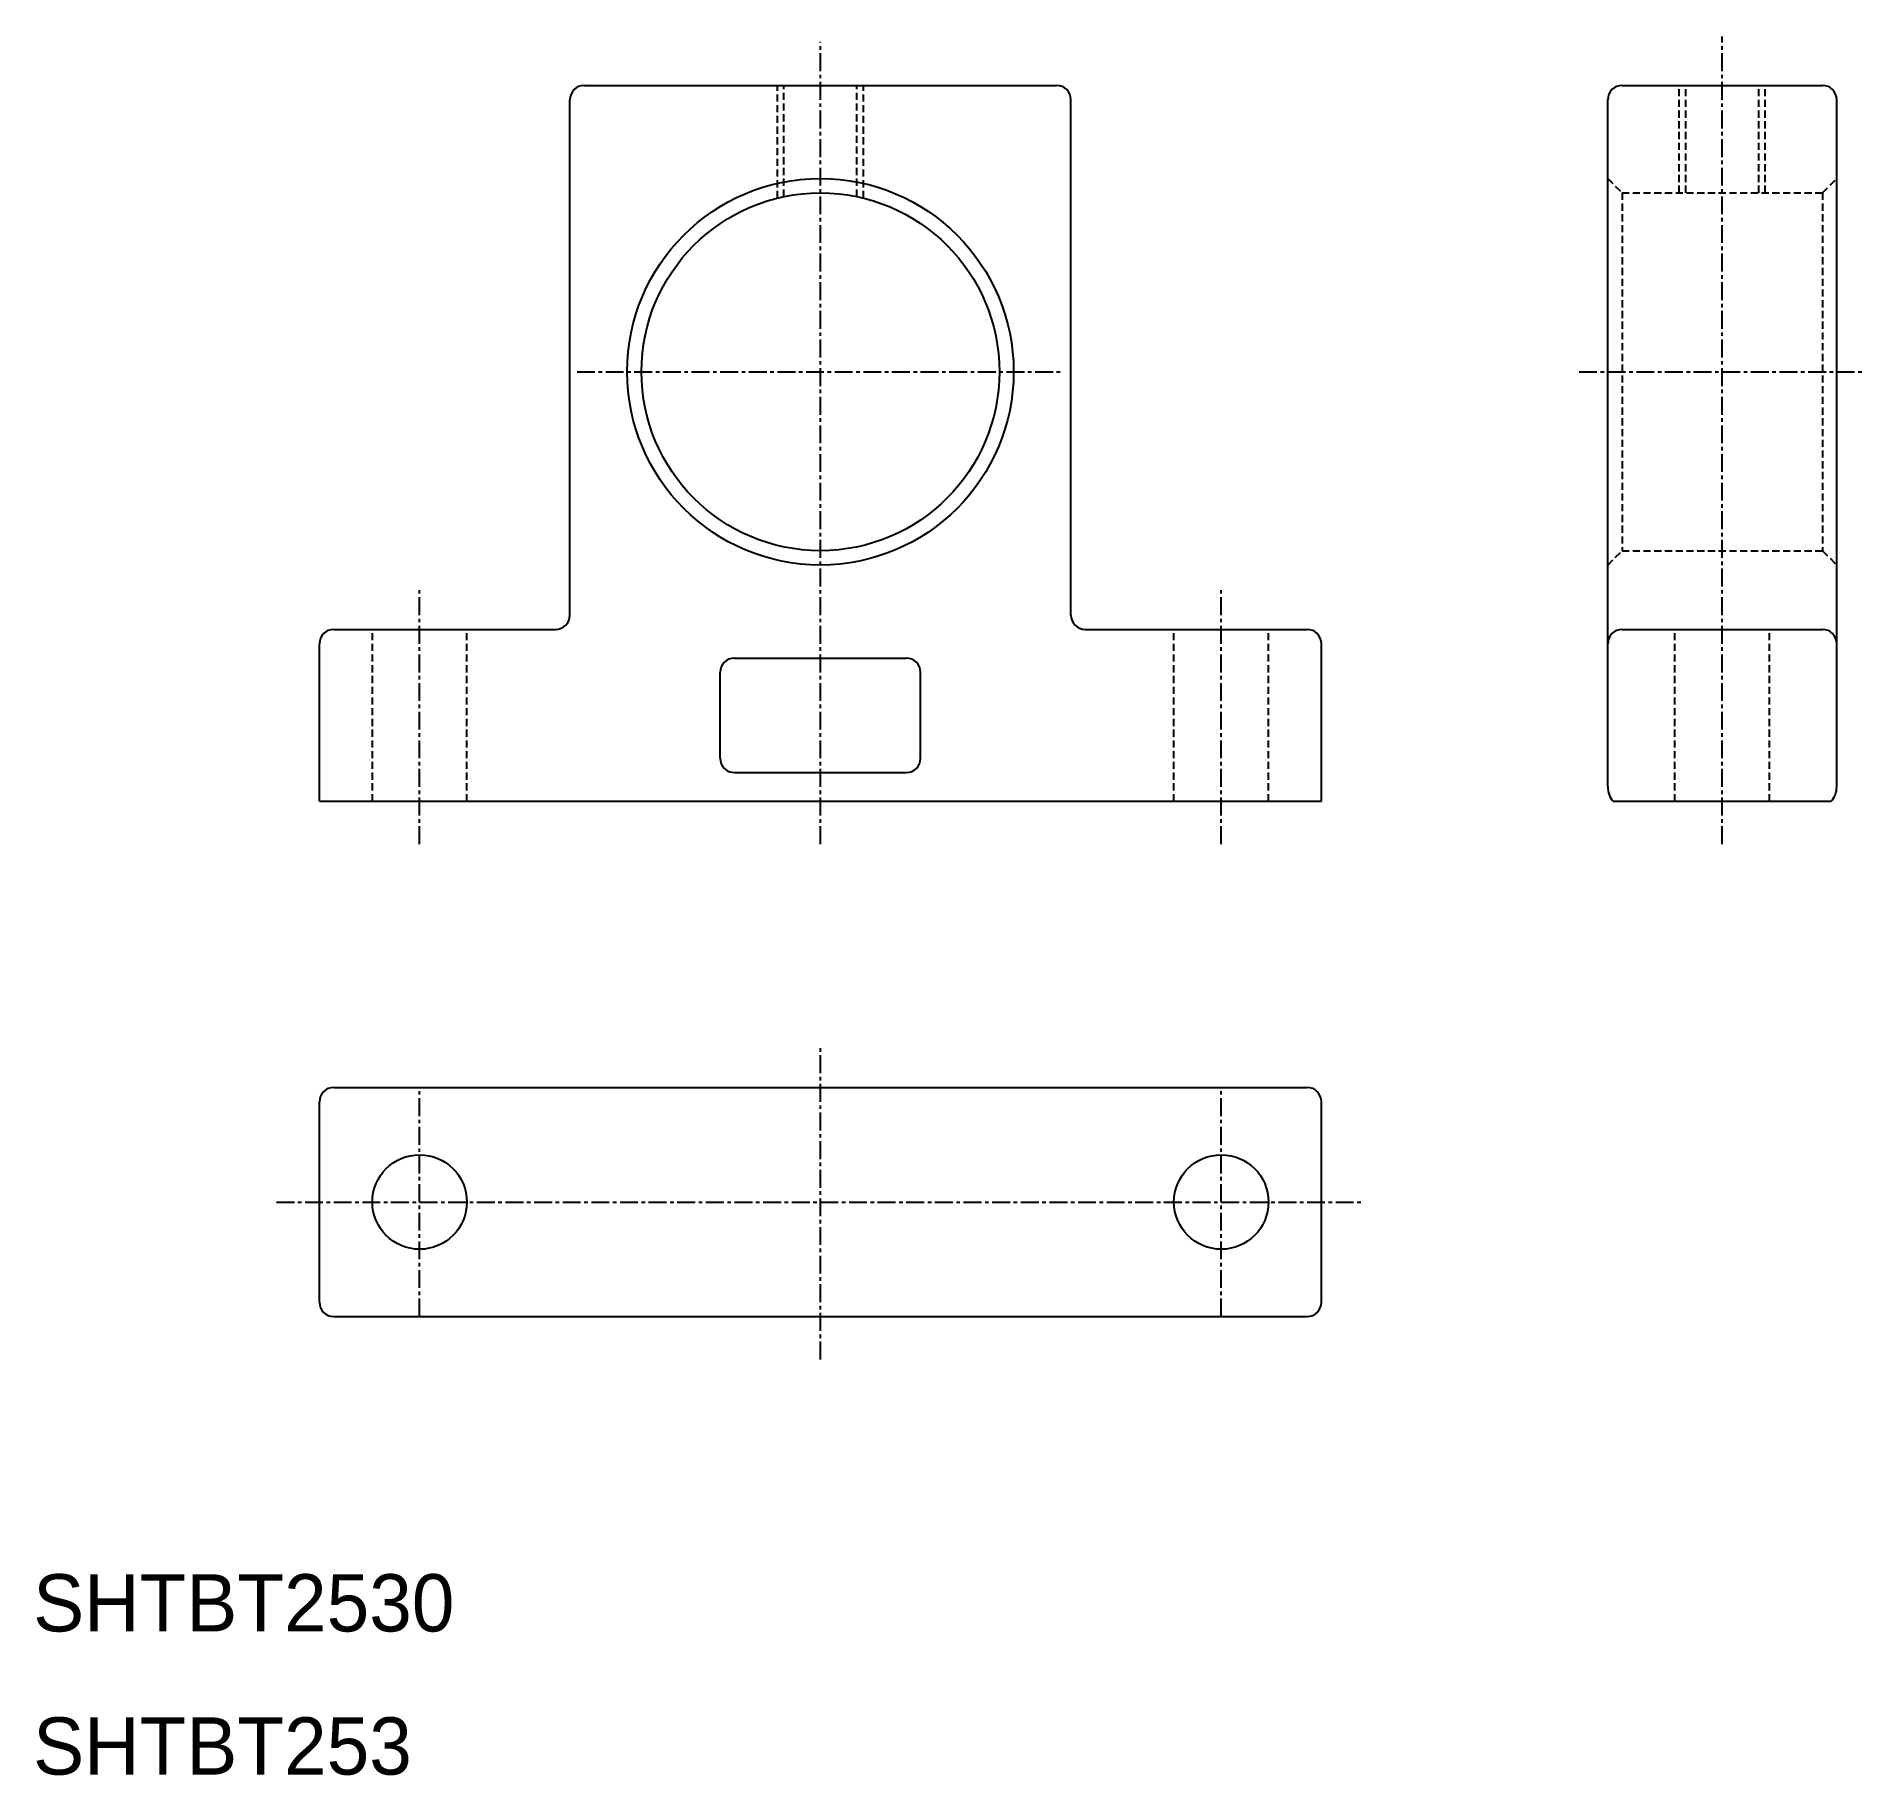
# Model space of a CAD drawing. Extents: x 10 to 138, y 10 to 131.
import ezdxf

# ---------------------------------------------------------------- set-up
doc = ezdxf.new("R2010")
doc.units = 0
doc.linetypes.add('CENTER', pattern=[2, 1.25, -0.25, 0.25, -0.25])
doc.linetypes.add('DASHED', pattern=[0.75, 0.5, -0.25])
doc.layers.get('0').update_dxf_attribs({"linetype": 'CONTINUOUS'})
doc.layers.add('CENTER', color=1, linetype='CENTER')

msp = doc.modelspace()

# ---------------------------------------------------------------- linework, layer by layer
at = {"color": 7, "linetype": 'CONTINUOUS'}
for p, q in [((48.5, 128), (81.5, 128)), ((121, 128), (135, 128)), ((47.5, 91), (47.5, 127)), ((82.5, 91), (82.5, 127)), ((120, 79), (120, 127)), ((136, 79), (136, 127)), ((31, 90), (46.5, 90)), ((83.5, 90), (99, 90)), ((121, 90), (135, 90)), ((30, 78), (30, 89)), ((100, 78), (100, 89)), ((58, 81), (58, 87)), ((59, 88), (71, 88)), ((72, 81), (72, 87)), ((59, 80), (71, 80)), ((30, 78), (100, 78)), ((120.38, 78), (135.62, 78)), ((31, 58), (99, 58)), ((30, 43), (30, 57)), ((100, 43), (100, 57)), ((31, 42), (99, 42))]:
    msp.add_line(p, q, dxfattribs=at)
at = {"color": 3, "linetype": 'DASHED'}
for p, q in [((62, 120.13), (62, 128)), ((62.45, 120.24), (62.45, 128)), ((67.55, 120.24), (67.55, 128)), ((68, 120.13), (68, 128)), ((125, 120.5), (125, 128)), ((125.45, 120.5), (125.45, 128)), ((130.55, 120.5), (130.55, 128)), ((131, 120.5), (131, 128)), ((120, 121.5), (121, 120.5)), ((135, 120.5), (136, 121.5)), ((121, 120.5), (135, 120.5)), ((121, 120.5), (121, 95.5)), ((135, 120.5), (135, 95.5)), ((120, 94.5), (121, 95.5)), ((121, 95.5), (135, 95.5)), ((135, 95.5), (136, 94.5)), ((33.7, 78), (33.7, 90)), ((40.3, 78), (40.3, 90)), ((89.7, 78), (89.7, 90)), ((96.3, 78), (96.3, 90)), ((124.7, 78), (124.7, 90)), ((131.3, 78), (131.3, 90))]:
    msp.add_line(p, q, dxfattribs=at)
at = {"color": 7, "linetype": 'CONTINUOUS'}
for centre, radius in [((65, 108), 13.5), ((65, 108), 12.5), ((37, 50), 3.3), ((93, 50), 3.3)]:
    msp.add_circle(centre, radius, dxfattribs=at)
for centre, radius, start, end in [((48.5, 127), 1, 90, 180), ((81.5, 127), 1, 0, 90), ((121, 127), 1, 90, 180), ((135, 127), 1, 0, 90), ((46.5, 91), 1, 270, 0), ((83.5, 91), 1, 180, 270), ((31, 89), 1, 90, 180), ((99, 89), 1, 0, 90), ((121, 89), 1, 90, 180), ((135, 89), 1, 0, 90), ((59, 87), 1, 90, 180), ((71, 87), 1, 0, 90), ((59, 81), 1, 180, 270), ((71, 81), 1, 270, 0), ((121.5, 79), 1.5, 180, 221.8103), ((134.5, 79), 1.5, 318.1897, 0), ((31, 57), 1, 90, 180), ((99, 57), 1, 0, 90), ((31, 43), 1, 180, 270), ((99, 43), 1, 270, 0)]:
    msp.add_arc(centre, radius, start, end, dxfattribs=at)
at = {"layer": 'CENTER', "color": 1, "linetype": 'CENTER'}
for p, q in [((65, 75), (65, 131.05)), ((128, 75), (128, 131.41)), ((48, 108), (82, 108)), ((118, 108), (138, 108)), ((37, 75), (37, 93)), ((93, 75), (93, 93)), ((65, 75), (65, 80)), ((65, 39), (65, 61)), ((37, 42), (37, 58)), ((93, 42), (93, 58)), ((27, 50), (103, 50))]:
    msp.add_line(p, q, dxfattribs=at)

# ---------------------------------------------------------------- texts
at = {"color": 7, "linetype": 'CONTINUOUS'}
for s, p in [('SHTBT2530', (10, 20)), ('SHTBT253', (10, 10))]:
    msp.add_text(s, height=4, dxfattribs=at).set_placement(p)

doc.saveas('drawing.dxf')
